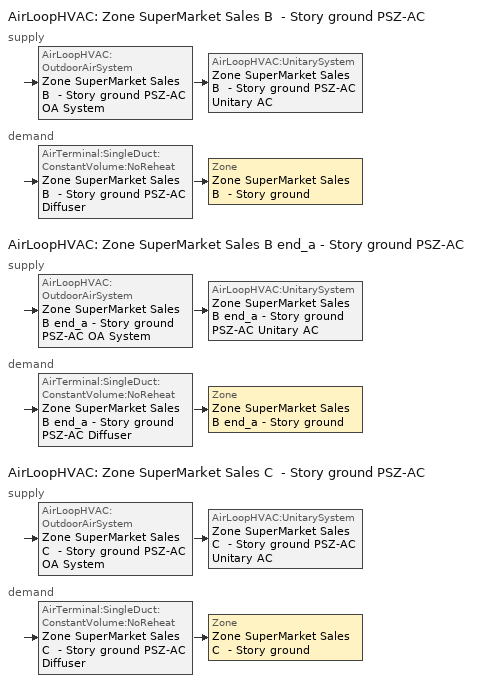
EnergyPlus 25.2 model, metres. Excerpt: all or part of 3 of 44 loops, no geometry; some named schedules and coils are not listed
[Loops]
AirLoopHVAC 'Zone SuperMarket Sales B  - Story ground PSZ-AC'
 supply: AirLoopHVAC:OutdoorAirSystem 'Zone SuperMarket Sales B  - Story ground PSZ-AC OA System' > AirLoopHVAC:UnitarySystem 'Zone SuperMarket Sales B  - Story ground PSZ-AC Unitary AC'
 demand: AirTerminal:SingleDuct:ConstantVolume:NoReheat 'Zone SuperMarket Sales B  - Story ground PSZ-AC Diffuser' > Zone 'Zone SuperMarket Sales B  - Story ground'
AirLoopHVAC 'Zone SuperMarket Sales B end_a - Story ground PSZ-AC'
 supply: AirLoopHVAC:OutdoorAirSystem 'Zone SuperMarket Sales B end_a - Story ground PSZ-AC OA System' > AirLoopHVAC:UnitarySystem 'Zone SuperMarket Sales B end_a - Story ground PSZ-AC Unitary AC'
 demand: AirTerminal:SingleDuct:ConstantVolume:NoReheat 'Zone SuperMarket Sales B end_a - Story ground PSZ-AC Diffuser' > Zone 'Zone SuperMarket Sales B end_a - Story ground'
AirLoopHVAC 'Zone SuperMarket Sales C  - Story ground PSZ-AC'
 supply: AirLoopHVAC:OutdoorAirSystem 'Zone SuperMarket Sales C  - Story ground PSZ-AC OA System' > AirLoopHVAC:UnitarySystem 'Zone SuperMarket Sales C  - Story ground PSZ-AC Unitary AC'
 demand: AirTerminal:SingleDuct:ConstantVolume:NoReheat 'Zone SuperMarket Sales C  - Story ground PSZ-AC Diffuser' > Zone 'Zone SuperMarket Sales C  - Story ground'
[ZoneControl:Thermostat] Temperature Difference Between Cutout And Setpoint {deltaC}=0
Name | Zone or ZoneList | Control Type Schedule | Control 1
Zone SuperMarket Sales B  - Story ground Thermostat | Zone SuperMarket Sales B  - Story ground | Zone SuperMarket Sales B  - Story ground Thermostat Schedule | SuperMarket Sales - 90.1-2019 Thermostat 3
Zone SuperMarket Sales B end_a - Story ground Thermostat | Zone SuperMarket Sales B end_a - Story ground | Zone SuperMarket Sales B end_a - Story ground Thermostat Schedule | SuperMarket Sales - 90.1-2019 Thermostat 2
Zone SuperMarket Sales C  - Story ground Thermostat | Zone SuperMarket Sales C  - Story ground | Zone SuperMarket Sales C  - Story ground Thermostat Schedule | SuperMarket Sales - 90.1-2019 Thermostat
[ThermostatSetpoint:DualSetpoint] Heating Setpoint Temperature Schedule=SuperMarket HtgSetp_Enduse; Cooling Setpoint Temperature Schedule=SuperMarket ClgSetp_Enduse
SuperMarket Sales - 90.1-2019 Thermostat 3; SuperMarket Sales - 90.1-2019 Thermostat 2; SuperMarket Sales - 90.1-2019 Thermostat
[AirTerminal:SingleDuct:ConstantVolume:NoReheat] Availability Schedule=Always On Discrete; Maximum Air Flow Rate {m3/s}=AutoSize
Zone SuperMarket Sales B  - Story ground PSZ-AC Diffuser; Zone SuperMarket Sales B end_a - Story ground PSZ-AC Diffuser; Zone SuperMarket Sales C  - Story ground PSZ-AC Diffuser
[Zone equipment]
Zone SuperMarket Sales B  - Story ground: Zone SuperMarket Sales B  - Story ground PSZ-AC Diffuser
Zone SuperMarket Sales B end_a - Story ground: Zone SuperMarket Sales B end_a - Story ground PSZ-AC Diffuser
Zone SuperMarket Sales C  - Story ground: Zone SuperMarket Sales C  - Story ground PSZ-AC Diffuser
[Sizing:Zone] Zone Cooling Design Supply Air Temperature Input Method=SupplyAirTemperature; Zone Cooling Design Supply Air Temperature {C}=12.7778; Zone Cooling Design Supply Air Temperature Difference {deltaC}=11.11; Zone Heating Design Supply Air Temperature Input Method=SupplyAirTemperature; Zone Heating Design Supply Air Temperature {C}=50; Zone Heating Design Supply Air Temperature Difference {deltaC}=11.11; Zone Cooling Design Supply Air Humidity Ratio {kgWater/kgDryAir}=0.0085; Zone Heating Design Supply Air Humidity Ratio {kgWater/kgDryAir}=0.008; Design Specification Outdoor Air Object=SuperMarket Sales Ventilation; Cooling Design Air Flow Method=DesignDay; Cooling Design Air Flow Rate {m3/s}=0; Cooling Minimum Air Flow per Zone Floor Area {m3/s-m2}=0.000762; Cooling Minimum Air Flow {m3/s}=0; Cooling Minimum Air Flow Fraction=0; Heating Design Air Flow Method=DesignDay; Heating Design Air Flow Rate {m3/s}=0; Heating Maximum Air Flow per Zone Floor Area {m3/s-m2}=0.002032; Heating Maximum Air Flow {m3/s}=0.141576; Heating Maximum Air Flow Fraction=1; Account for Dedicated Outdoor Air System=No; Zone Load Sizing Method=Sensible Load Only No Latent Load; Zone Latent Cooling Design Supply Air Humidity Ratio Input Method=HumidityRatioDifference; Zone Cooling Design Supply Air Humidity Ratio Difference {kgWater/kgDryAir}=0.005; Zone Latent Heating Design Supply Air Humidity Ratio Input Method=HumidityRatioDifference; Zone Humidification Design Supply Air Humidity Ratio Difference {kgWater/kgDryAir}=0.005; Type of Space Sum to Use=Coincident; Heating Coil Sizing Method=None; Maximum Heating Capacity To Cooling Load Sizing Ratio {W/W}=1
Zone SuperMarket Sales B  - Story ground; Zone SuperMarket Sales B end_a - Story ground; Zone SuperMarket Sales C  - Story ground
[DesignSpecification:OutdoorAir]
SuperMarket Sales Ventilation: Outdoor Air Method=Sum; Outdoor Air Flow per Person {m3/s-person}=0.00353961; Outdoor Air Flow per Zone Floor Area {m3/s-m2}=0.0003048; Outdoor Air Flow per Zone {m3/s}=0; Outdoor Air Flow Air Changes per Hour {1/hr}=0
[AirLoopHVAC] Design Supply Air Flow Rate {m3/s}=AutoSize; Design Return Air Flow Fraction of Supply Air Flow=1
Zone SuperMarket Sales B  - Story ground PSZ-AC; Zone SuperMarket Sales B end_a - Story ground PSZ-AC; Zone SuperMarket Sales C  - Story ground PSZ-AC
[Sizing:System] Type of Load to Size On=Sensible; Design Outdoor Air Flow Rate {m3/s}=Autosize; Central Heating Maximum System Air Flow Ratio=1; Preheat Design Temperature {C}=7.22222; Preheat Design Humidity Ratio {kgWater/kgDryAir}=0.008; Precool Design Temperature {C}=12.7778; Precool Design Humidity Ratio {kgWater/kgDryAir}=0.008; Central Cooling Design Supply Air Temperature {C}=12.7778; Central Heating Design Supply Air Temperature {C}=50; Type of Zone Sum to Use=Coincident; 100% Outdoor Air in Cooling=No; 100% Outdoor Air in Heating=No; Central Cooling Design Supply Air Humidity Ratio {kgWater/kgDryAir}=0.0085; Central Heating Design Supply Air Humidity Ratio {kgWater/kgDryAir}=0.008; Cooling Supply Air Flow Rate Method=DesignDay; Cooling Supply Air Flow Rate {m3/s}=0; Cooling Supply Air Flow Rate Per Floor Area {m3/s-m2}=0.00996765; Cooling Fraction of Autosized Cooling Supply Air Flow Rate=1; Cooling Supply Air Flow Rate Per Unit Cooling Capacity {m3/s-W}=3.94755e-05; Heating Supply Air Flow Rate Method=DesignDay; Heating Supply Air Flow Rate {m3/s}=0; Heating Supply Air Flow Rate Per Floor Area {m3/s-m2}=0.00996765; Heating Fraction of Autosized Heating Supply Air Flow Rate=1; Heating Fraction of Autosized Cooling Supply Air Flow Rate=1; Heating Supply Air Flow Rate Per Unit Heating Capacity {m3/s-W}=3.15882e-05; System Outdoor Air Method=ZoneSum; Zone Maximum Outdoor Air Fraction=1; Cooling Design Capacity Method=CoolingDesignCapacity; Cooling Design Capacity {W}=Autosize; Cooling Design Capacity Per Floor Area {W/m2}=234.7; Fraction of Autosized Cooling Design Capacity=1; Heating Design Capacity Method=HeatingDesignCapacity; Heating Design Capacity {W}=Autosize; Heating Design Capacity Per Floor Area {W/m2}=157; Fraction of Autosized Heating Design Capacity=1; Central Cooling Capacity Control Method=OnOff; Occupant Diversity=Autosize; Heating Coil Sizing Method=None; Maximum Heating Capacity To Cooling Capacity Sizing Ratio {W/W}=1
Zone SuperMarket Sales B  - Story ground PSZ-AC; Zone SuperMarket Sales B end_a - Story ground PSZ-AC; Zone SuperMarket Sales C  - Story ground PSZ-AC
[Controller:OutdoorAir] Minimum Outdoor Air Flow Rate {m3/s}=Autosize; Maximum Outdoor Air Flow Rate {m3/s}=Autosize; Economizer Control Type=NoEconomizer; Economizer Control Action Type=ModulateFlow; Economizer Maximum Limit Dry-Bulb Temperature {C}=28; Economizer Maximum Limit Enthalpy {J/kg}=64000; Lockout Type=NoLockout; Minimum Limit Type=FixedMinimum; Minimum Outdoor Air Schedule=Always On Discrete; High Humidity Control=No; High Humidity Outdoor Air Flow Ratio=1; Control High Indoor Humidity Based on Outdoor Humidity Ratio=Yes; Heat Recovery Bypass Control Type=BypassWhenWithinEconomizerLimits; Economizer Operation Staging=InterlockedWithMechanicalCooling
Name | Mechanical Ventilation Controller
Zone SuperMarket Sales B  - Story ground PSZ-AC OA System Controller | Controller Mechanical Ventilation 31
Zone SuperMarket Sales B end_a - Story ground PSZ-AC OA System Controller | Controller Mechanical Ventilation 28
Zone SuperMarket Sales C  - Story ground PSZ-AC OA System Controller | Controller Mechanical Ventilation 33
[Controller:MechanicalVentilation] Availability Schedule=Always On Discrete; Demand Controlled Ventilation=No; System Outdoor Air Method=ZoneSum; Design Specification Outdoor Air Object Name 1=SuperMarket Sales Ventilation
Name | Zone or ZoneList Name 1
Controller Mechanical Ventilation 31 | Zone SuperMarket Sales B  - Story ground
Controller Mechanical Ventilation 28 | Zone SuperMarket Sales B end_a - Story ground
Controller Mechanical Ventilation 33 | Zone SuperMarket Sales C  - Story ground
[SetpointManager:MixedAir] Control Variable=Temperature
Name | Setpoint Node or NodeList
Zone SuperMarket Sales B  - Story ground PSZ-AC Mixed Air Node OS Default SPM | Zone SuperMarket Sales B  - Story ground PSZ-AC Mixed Air Node
Zone SuperMarket Sales B end_a - Story ground PSZ-AC Mixed Air Node OS Default SPM | Zone SuperMarket Sales B end_a - Story ground PSZ-AC Mixed Air Node
Zone SuperMarket Sales C  - Story ground PSZ-AC Mixed Air Node OS Default SPM | Zone SuperMarket Sales C  - Story ground PSZ-AC Mixed Air Node
[AirLoopHVAC:UnitarySystem] Control Type=Load; Dehumidification Control Type=None; Availability Schedule=Always On Discrete; Fan Placement=DrawThrough; Supply Air Fan Operating Mode Schedule=Always On Discrete; DX Heating Coil Sizing Ratio=1; Use DOAS DX Cooling Coil=No; Minimum Supply Air Temperature {C}=2; Latent Load Control=SensibleOnlyLoadControl; Cooling Supply Air Flow Rate Method=SupplyAirFlowRate; Cooling Supply Air Flow Rate {m3/s}=Autosize; Heating Supply Air Flow Rate Method=SupplyAirFlowRate; Heating Supply Air Flow Rate {m3/s}=Autosize; No Load Supply Air Flow Rate Method=None; No Load Supply Air Flow Rate Control Set To Low Speed=Yes; Maximum Supply Air Temperature {C}=80; Maximum Outdoor Dry-Bulb Temperature for Supplemental Heater Operation {C}=21; Ancillary On-Cycle Electric Power {W}=0; Ancillary Off-Cycle Electric Power {W}=0
Name | Controlling Zone or Thermostat Location | Supply Fan | Heating Coil | Cooling Coil | Supplemental Heating Coil
Zone SuperMarket Sales B  - Story ground PSZ-AC Unitary AC | Zone SuperMarket Sales B  - Story ground | Zone SuperMarket Sales B  - Story ground PSZ-AC Fan | Zone SuperMarket Sales B  - Story ground PSZ-AC Water Htg Coil | Zone SuperMarket Sales B  - Story ground PSZ-AC 1spd DX AC Clg Coil | Zone SuperMarket Sales B  - Story ground PSZ-AC Electric Backup Htg Coil
Zone SuperMarket Sales B end_a - Story ground PSZ-AC Unitary AC | Zone SuperMarket Sales B end_a - Story ground | Zone SuperMarket Sales B end_a - Story ground PSZ-AC Fan | Zone SuperMarket Sales B end_a - Story ground PSZ-AC Water Htg Coil | Zone SuperMarket Sales B end_a - Story ground PSZ-AC 1spd DX AC Clg Coil | Zone SuperMarket Sales B end_a - Story ground PSZ-AC Electric Backup Htg Coil
Zone SuperMarket Sales C  - Story ground PSZ-AC Unitary AC | Zone SuperMarket Sales C  - Story ground | Zone SuperMarket Sales C  - Story ground PSZ-AC Fan | Zone SuperMarket Sales C  - Story ground PSZ-AC Water Htg Coil | Zone SuperMarket Sales C  - Story ground PSZ-AC 1spd DX AC Clg Coil | Zone SuperMarket Sales C  - Story ground PSZ-AC Electric Backup Htg Coil
[Fan:OnOff] Availability Schedule=Always On Discrete; Fan Total Efficiency=0.54; Pressure Rise {Pa}=622.722; Maximum Flow Rate {m3/s}=Autosize; Motor Efficiency=0.9; Motor In Airstream Fraction=1
Name | Fan Power Ratio Function of Speed Ratio Curve | Fan Efficiency Ratio Function of Speed Ratio Curve
Zone SuperMarket Sales B  - Story ground PSZ-AC Fan | Fan On Off Power Curve 30 | Fan On Off Efficiency Curve 30
Zone SuperMarket Sales B end_a - Story ground PSZ-AC Fan | Fan On Off Power Curve 27 | Fan On Off Efficiency Curve 27
Zone SuperMarket Sales C  - Story ground PSZ-AC Fan | Fan On Off Power Curve 32 | Fan On Off Efficiency Curve 32
[Coil:Cooling:DX:SingleSpeed] Availability Schedule=Always On Discrete; Gross Rated Total Cooling Capacity {W}=Autosize; Gross Rated Sensible Heat Ratio=Autosize; Gross Rated Cooling COP {W/W}=3; Rated Air Flow Rate {m3/s}=Autosize; Rated Evaporator Fan Power Per Volume Flow Rate 2017 {W/(m3/s)}=773.3; Rated Evaporator Fan Power Per Volume Flow Rate 2023 {W/(m3/s)}=934.4; Minimum Outdoor Dry-Bulb Temperature for Compressor Operation {C}=-25; Nominal Time for Condensate Removal to Begin {s}=0; Ratio of Initial Moisture Evaporation Rate and Steady State Latent Capacity=0; Maximum Cycling Rate {cycles/hr}=0; Latent Capacity Time Constant {s}=0; Condenser Type=AirCooled; Evaporative Condenser Effectiveness=0.9; Evaporative Condenser Air Flow Rate {m3/s}=Autosize; Evaporative Condenser Pump Rated Power Consumption {W}=Autosize; Crankcase Heater Capacity {W}=0; Maximum Outdoor Dry-Bulb Temperature for Crankcase Heater Operation {C}=10; Basin Heater Capacity {W/K}=0; Basin Heater Setpoint Temperature {C}=2
Name | Total Cooling Capacity Function of Temperature Curve | Total Cooling Capacity Function of Flow Fraction Curve | Energy Input Ratio Function of Temperature Curve | Energy Input Ratio Function of Flow Fraction Curve | Part Load Fraction Correlation Curve
Zone SuperMarket Sales B  - Story ground PSZ-AC 1spd DX AC Clg Coil | Curve Biquadratic 123 | Curve Quadratic 184 | Curve Biquadratic 124 | Curve Quadratic 185 | Curve Quadratic 186
Zone SuperMarket Sales B end_a - Story ground PSZ-AC 1spd DX AC Clg Coil | Curve Biquadratic 111 | Curve Quadratic 166 | Curve Biquadratic 112 | Curve Quadratic 167 | Curve Quadratic 168
Zone SuperMarket Sales C  - Story ground PSZ-AC 1spd DX AC Clg Coil | Curve Biquadratic 131 | Curve Quadratic 196 | Curve Biquadratic 132 | Curve Quadratic 197 | Curve Quadratic 198
[Coil:Heating:Electric] Availability Schedule=Always On Discrete; Efficiency=1; Nominal Capacity {W}=Autosize
Zone SuperMarket Sales B  - Story ground PSZ-AC Electric Backup Htg Coil; Zone SuperMarket Sales B end_a - Story ground PSZ-AC Electric Backup Htg Coil; Zone SuperMarket Sales C  - Story ground PSZ-AC Electric Backup Htg Coil
[SetpointManager:SingleZone:Reheat] Control Variable=Temperature; Minimum Supply Air Temperature {C}=12.7778; Maximum Supply Air Temperature {C}=50
Name | Control Zone | Setpoint Node or NodeList
Zone SuperMarket Sales B  - Story ground Setpoint Manager SZ Reheat | Zone SuperMarket Sales B  - Story ground | Zone SuperMarket Sales B  - Story ground PSZ-AC Supply Outlet Node
Zone SuperMarket Sales B end_a - Story ground Setpoint Manager SZ Reheat | Zone SuperMarket Sales B end_a - Story ground | Zone SuperMarket Sales B end_a - Story ground PSZ-AC Supply Outlet Node
Zone SuperMarket Sales C  - Story ground Setpoint Manager SZ Reheat | Zone SuperMarket Sales C  - Story ground | Zone SuperMarket Sales C  - Story ground PSZ-AC Supply Outlet Node
[Refrigeration:Case] Availability Schedule=Always On Discrete; Zone=Zone SuperMarket Sales B  - Story ground; Rated Ambient Temperature {C}=23.8889; Rated Ambient Relative Humidity {percent}=55; Rated Runtime Fraction=0.85; Latent Case Credit Curve Type=DewpointMethod; Case Lighting Schedule=Always On Discrete; Fraction of Lighting Energy to Case=0.5; Minimum Anti-Sweat Heater Power per Unit Length {W/m}=0; Humidity at Zero Anti-Sweat Heater Energy {percent}=0; Case Height {m}=1.5; Under Case HVAC Return Air Fraction=0; Average Refrigerant Charge Inventory {kg/m}=0
Name | Rated Total Cooling Capacity per Unit Length {W/m} | Rated Latent Heat Ratio | Case Length {m} | Case Operating Temperature {C} | Latent Case Credit Curve | Standard Case Fan Power per Unit Length {W/m} | Operating Case Fan Power per Unit Length {W/m} | Standard Case Lighting Power per Unit Length {W/m} | Installed Case Lighting Power per Unit Length {W/m} | Case Anti-Sweat Heater Power per Unit Length {W/m} | Anti-Sweat Heater Control Type | Fraction of Anti-Sweat Heater Energy to Case | Case Defrost Power per Unit Length {W/m} | Case Defrost Type | Case Defrost Schedule | Case Defrost Drip-Down Schedule | Defrost Energy Correction Curve Type | Defrost Energy Correction Curve | Case Credit Fraction Schedule | Design Evaporator Temperature or Brine Inlet Temperature {C}
Coffin - Frozen Food | 206.7 | 0.2 | 21.9256 | -21.7 | Coffin Latent Curve | 6.6 | 6.6 | 15.3 | 15.3 | 16.9 | Constant | 0.7 | 786 | ElectricWithTemperatureTermination | Coffin - Frozen Food Defrost | Coffin - Frozen Food Dripdown | DewpointMethod | Coffin Defrost Curve | Coffin - Frozen Food Case Credit | -24.4
Coffin - Ice Cream | 240.4 | 0.2 | 5.48141 | -28.3 | Coffin Latent Curve | 6.6 | 6.6 | 17.6 | 17.6 | 13.1 | Constant | 0.7 | 745 | ElectricWithTemperatureTermination | Coffin - Ice Cream Defrost | Coffin - Ice Cream Dripdown | DewpointMethod | Coffin Defrost Curve | Coffin - Ice Cream Case Credit | -31.1
Reach-in - Ice Cream | 473.9 | 0.1 | 51.2512 | -23.9 | Glass Door Latent Curve | 32.5 | 32.5 | 25.8 | 25.8 | 139.4 | Constant | 0.7 | 955.4 | ElectricWithTemperatureTermination | Reach-in - Ice Cream Defrost | Reach-in - Ice Cream Dripdown | DewpointMethod | Glass Door Defrost Curve | Reach-in - Ice Cream Case Credit | -27.2
Reach-in - Frozen Food | 438.9 | 0.1 | 14.2517 | -20 | Glass Door Latent Curve | 32.5 | 32.5 | 25.8 | 25.8 | 139.4 | Constant | 0.7 | 955.4 | ElectricWithTemperatureTermination | Reach-in - Frozen Food Defrost | Reach-in - Frozen Food Dripdown | DewpointMethod | Glass Door Defrost Curve | Reach-in - Frozen Food Case Credit | -23.9
Reach-in - Dairy Deli Beverage Case | 282.1 | 0.2 | 87.7026 | 1.4 | Glass Door Latent Curve | 21.3 | 21.3 | 22.7 | 22.7 | 56.6 | Constant | 0.7 | 0 | OffCycle | Always On Discrete |  | None |  | Reach-in - Dairy Deli Beverage Case Case Credit | -1.1
Service - Meat Deli Bakery | 317.3 | 0.1 | 23.296 | -2.2 | Glass Door Latent Curve | 12.6 | 12.6 | 17 | 17 | 0 | None | 1 | 0 | OffCycle | Always On Discrete |  | None |  | Service - Meat Deli Bakery Case Credit | -6.7
Island - Deli Produce | 372.6 | 0.2 | 4.93327 | -1.1 | Coffin Latent Curve | 7.6 | 7.6 | 9.8 | 9.8 | 13.1 | Constant | 0.7 | 656.2 | ElectricWithTemperatureTermination | Island - Deli Produce Defrost | Island - Deli Produce Dripdown | DewpointMethod | Coffin Defrost Curve | Island - Deli Produce Case Credit | -3.6
Vertical Open - All | 1187.6 | 0.3 | 22.4738 | 0.6 | Open Latent Curve | 14.5 | 14.5 | 18.9 | 18.9 | 0 | None | 1 | 0 | OffCycle | Always On Discrete |  | None |  | Vertical Open - All Case Credit | -2.2
[Schedule:Week:Daily]
Coffin - Frozen Food Case Credit Week Rule - Jan1-Dec31: Coffin - Frozen Food Case Credit Default, Coffin - Frozen Food Case Credit Default, Coffin - Frozen Food Case Credit Default, Coffin - Frozen Food Case Credit Default, Coffin - Frozen Food Case Credit Default, Coffin - Frozen Food Case Credit Default, Coffin - Frozen Food Case Credit Default, Coffin - Frozen Food Case Credit Default, Coffin - Frozen Food Case Credit Default, Coffin - Frozen Food Case Credit Default, Coffin - Frozen Food Case Credit Default, Coffin - Frozen Food Case Credit Default
Coffin - Frozen Food Defrost Week Rule - Jan1-Dec31: Coffin - Frozen Food Defrost Default, Coffin - Frozen Food Defrost Default, Coffin - Frozen Food Defrost Default, Coffin - Frozen Food Defrost Default, Coffin - Frozen Food Defrost Default, Coffin - Frozen Food Defrost Default, Coffin - Frozen Food Defrost Default, Coffin - Frozen Food Defrost Default, Coffin - Frozen Food Defrost Default, Coffin - Frozen Food Defrost Default, Coffin - Frozen Food Defrost Default, Coffin - Frozen Food Defrost Default
Coffin - Frozen Food Dripdown Week Rule - Jan1-Dec31: Coffin - Frozen Food Dripdown Default, Coffin - Frozen Food Dripdown Default, Coffin - Frozen Food Dripdown Default, Coffin - Frozen Food Dripdown Default, Coffin - Frozen Food Dripdown Default, Coffin - Frozen Food Dripdown Default, Coffin - Frozen Food Dripdown Default, Coffin - Frozen Food Dripdown Default, Coffin - Frozen Food Dripdown Default, Coffin - Frozen Food Dripdown Default, Coffin - Frozen Food Dripdown Default, Coffin - Frozen Food Dripdown Default
Coffin - Ice Cream Case Credit Week Rule - Jan1-Dec31: Coffin - Ice Cream Case Credit Default, Coffin - Ice Cream Case Credit Default, Coffin - Ice Cream Case Credit Default, Coffin - Ice Cream Case Credit Default, Coffin - Ice Cream Case Credit Default, Coffin - Ice Cream Case Credit Default, Coffin - Ice Cream Case Credit Default, Coffin - Ice Cream Case Credit Default, Coffin - Ice Cream Case Credit Default, Coffin - Ice Cream Case Credit Default, Coffin - Ice Cream Case Credit Default, Coffin - Ice Cream Case Credit Default
Coffin - Ice Cream Defrost Week Rule - Jan1-Dec31: Coffin - Ice Cream Defrost Default, Coffin - Ice Cream Defrost Default, Coffin - Ice Cream Defrost Default, Coffin - Ice Cream Defrost Default, Coffin - Ice Cream Defrost Default, Coffin - Ice Cream Defrost Default, Coffin - Ice Cream Defrost Default, Coffin - Ice Cream Defrost Default, Coffin - Ice Cream Defrost Default, Coffin - Ice Cream Defrost Default, Coffin - Ice Cream Defrost Default, Coffin - Ice Cream Defrost Default
Coffin - Ice Cream Dripdown Week Rule - Jan1-Dec31: Coffin - Ice Cream Dripdown Default, Coffin - Ice Cream Dripdown Default, Coffin - Ice Cream Dripdown Default, Coffin - Ice Cream Dripdown Default, Coffin - Ice Cream Dripdown Default, Coffin - Ice Cream Dripdown Default, Coffin - Ice Cream Dripdown Default, Coffin - Ice Cream Dripdown Default, Coffin - Ice Cream Dripdown Default, Coffin - Ice Cream Dripdown Default, Coffin - Ice Cream Dripdown Default, Coffin - Ice Cream Dripdown Default
[Schedule:Year]
SuperMarket HtgSetp_Enduse: SuperMarket HtgSetp_Enduse Week Rule - Jan1-Dec31, 1, 1, 12, 31
SuperMarket ClgSetp_Enduse: SuperMarket ClgSetp_Enduse Week Rule - Jan1-Dec31, 1, 1, 12, 31
Coffin - Frozen Food Case Credit: Coffin - Frozen Food Case Credit Week Rule - Jan1-Dec31, 1, 1, 12, 31
Coffin - Frozen Food Defrost: Coffin - Frozen Food Defrost Week Rule - Jan1-Dec31, 1, 1, 12, 31
Coffin - Frozen Food Dripdown: Coffin - Frozen Food Dripdown Week Rule - Jan1-Dec31, 1, 1, 12, 31
Coffin - Ice Cream Case Credit: Coffin - Ice Cream Case Credit Week Rule - Jan1-Dec31, 1, 1, 12, 31
Coffin - Ice Cream Defrost: Coffin - Ice Cream Defrost Week Rule - Jan1-Dec31, 1, 1, 12, 31
Coffin - Ice Cream Dripdown: Coffin - Ice Cream Dripdown Week Rule - Jan1-Dec31, 1, 1, 12, 31
Island - Deli Produce Case Credit: Island - Deli Produce Case Credit Week Rule - Jan1-Dec31, 1, 1, 12, 31
Island - Deli Produce Defrost: Island - Deli Produce Defrost Week Rule - Jan1-Dec31, 1, 1, 12, 31
Island - Deli Produce Dripdown: Island - Deli Produce Dripdown Week Rule - Jan1-Dec31, 1, 1, 12, 31
Reach-in - Dairy Deli Beverage Case Case Credit: Reach-in - Dairy Deli Beverage Case Case Credit Week Rule - Jan1-Dec31, 1, 1, 12, 31
Reach-in - Frozen Food Case Credit: Reach-in - Frozen Food Case Credit Week Rule - Jan1-Dec31, 1, 1, 12, 31
Reach-in - Frozen Food Defrost: Reach-in - Frozen Food Defrost Week Rule - Jan1-Dec31, 1, 1, 12, 31
Reach-in - Frozen Food Dripdown: Reach-in - Frozen Food Dripdown Week Rule - Jan1-Dec31, 1, 1, 12, 31
Reach-in - Ice Cream Case Credit: Reach-in - Ice Cream Case Credit Week Rule - Jan1-Dec31, 1, 1, 12, 31
Reach-in - Ice Cream Defrost: Reach-in - Ice Cream Defrost Week Rule - Jan1-Dec31, 1, 1, 12, 31
Reach-in - Ice Cream Dripdown: Reach-in - Ice Cream Dripdown Week Rule - Jan1-Dec31, 1, 1, 12, 31
Service - Meat Deli Bakery Case Credit: Service - Meat Deli Bakery Case Credit Week Rule - Jan1-Dec31, 1, 1, 12, 31
Vertical Open - All Case Credit: Vertical Open - All Case Credit Week Rule - Jan1-Dec31, 1, 1, 12, 31
[Schedule:Compact]
Zone SuperMarket Sales B  - Story ground Thermostat Schedule; Zone SuperMarket Sales B end_a - Story ground Thermostat Schedule; Zone SuperMarket Sales C  - Story ground Thermostat Schedule: Through: 12/31, For: AllDays, Until: 24:00, 4
[Schedule:Constant]
Always On Discrete: Hourly Value=1
[Curve:Exponent] Coefficient1 Constant=1; Coefficient2 Constant=0; Coefficient3 Constant=0; Minimum Value of x {BasedOnField A2}=0; Maximum Value of x {BasedOnField A2}=1
Fan On Off Power Curve 30; Fan On Off Power Curve 27; Fan On Off Power Curve 32
[Curve:Cubic]
Name | Coefficient1 Constant | Coefficient2 x | Coefficient3 x**2 | Coefficient4 x**3 | Minimum Value of x {BasedOnField A2} | Maximum Value of x {BasedOnField A2}
Fan On Off Efficiency Curve 30; Fan On Off Efficiency Curve 27; Fan On Off Efficiency Curve 32 | 1 | 0 | 0 | 0 | 0 | 1
Coffin Defrost Curve; Glass Door Defrost Curve | 0.3475 | 0.0296 | 0.0007 | 3e-05 | -55 | 55
Coffin Latent Curve; Glass Door Latent Curve | 0.3379 | 0.0309 | 0.0005 | 4e-05 | -55 | 55
Open Latent Curve | -0.0187 | 0.0458 | 0.0011 | 5e-05 | -55 | 55
[Curve:Biquadratic] Minimum Value of x {BasedOnField A2}=-100; Maximum Value of x {BasedOnField A2}=100; Minimum Value of y {BasedOnField A3}=-100; Maximum Value of y {BasedOnField A3}=100
Name | Coefficient1 Constant | Coefficient2 x | Coefficient3 x**2 | Coefficient4 y | Coefficient5 y**2 | Coefficient6 x*y
Curve Biquadratic 123; Curve Biquadratic 111; Curve Biquadratic 131 | 0.971212 | -0.0152755 | 0.00144345 | -0.00039321 | -6.8364e-06 | -0.000290596
Curve Biquadratic 124; Curve Biquadratic 112; Curve Biquadratic 132 | 0.286871 | 0.0239022 | -0.000810648 | 0.0134585 | 0.000338936 | -0.000487004
[Curve:Quadratic]
Name | Coefficient1 Constant | Coefficient2 x | Coefficient3 x**2 | Minimum Value of x {BasedOnField A2} | Maximum Value of x {BasedOnField A2} | Minimum Curve Output {BasedOnField A3} | Maximum Curve Output {BasedOnField A3}
Curve Quadratic 184; Curve Quadratic 185; Curve Quadratic 166; Curve Quadratic 167; Curve Quadratic 196; Curve Quadratic 197 | 1 | 0 | 0 | -100 | 100
Curve Quadratic 186; Curve Quadratic 168; Curve Quadratic 198 | 0.909496 | 0.0986477 | -0.00819488 | 0 | 1 | 0.7 | 1
